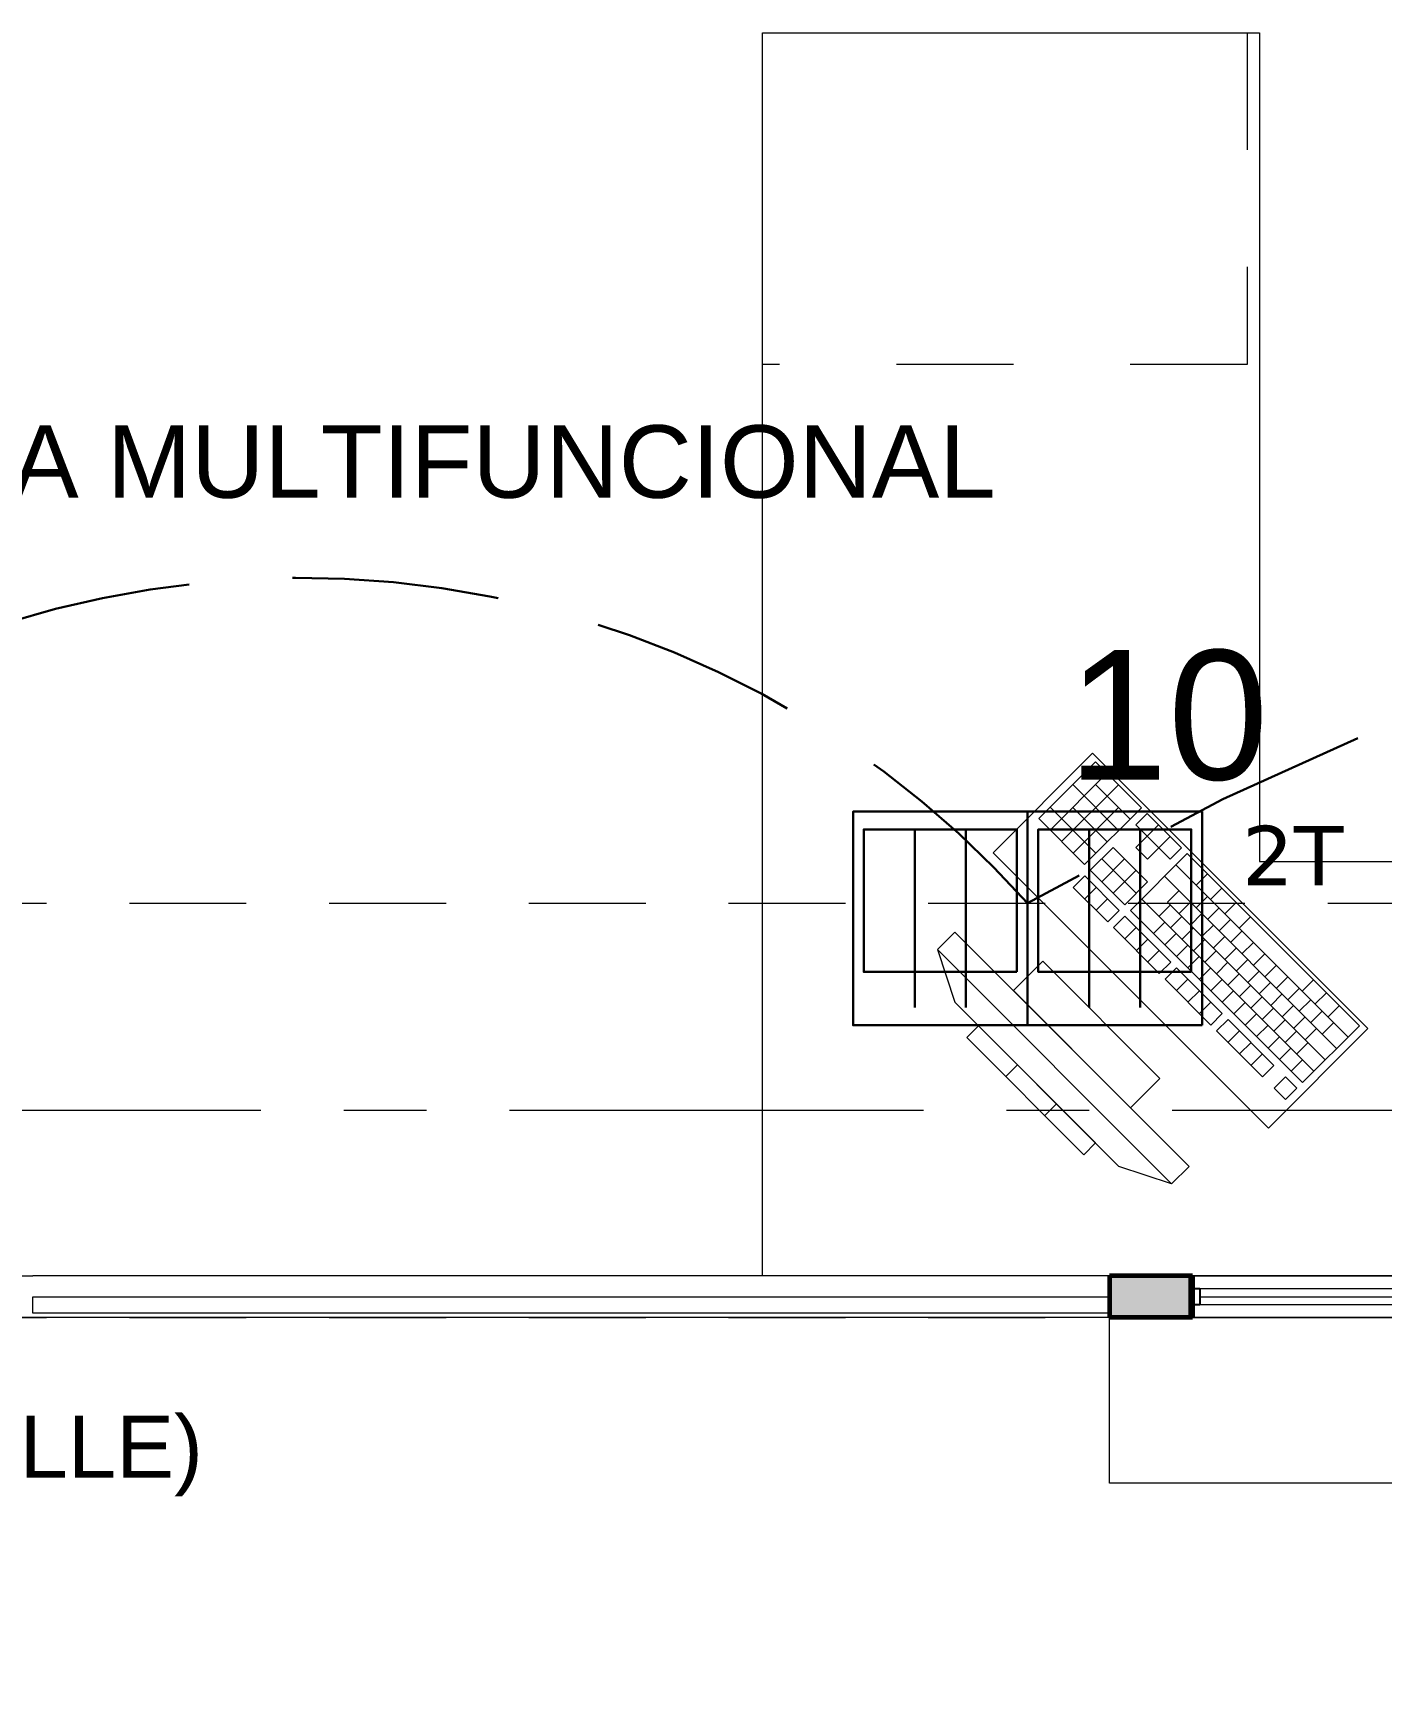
# Model space of a CAD drawing. Header units: inches. Extents: x -19 to 5698, y -728 to 92.
# Drawn here: x 126.57 to 128.198, y 29.261 to 31.25 of the extents above; entities that cross this region are included whole.
import ezdxf

# ---------------------------------------------------------------- set-up
doc = ezdxf.new("R2010")
doc.units = ezdxf.units.IN
doc.header["$MEASUREMENT"] = 0
doc.set_wipeout_variables(frame=1)
for name, pattern in [('HIDDEN', [0.375, 0.25, -0.125]), ('Hidden Line', [0.195611, 0.141111, -0.0545]), ('Punto & Raya', [0.65, 0.5, -0.075, 0, -0.075]), ('Rayas', [0.282222, 0.141111, -0.141111]), ('Wipeout_Contour', [1, 0, -1])]:
    doc.linetypes.add(name, pattern=pattern)
doc.layers.get('0').update_dxf_attribs({"color": 61})
doc.layers.add('00 conduct tomacorr', color=120, linetype='HIDDEN', lineweight=30)
doc.layers.add('00 IE LUZ EMERGENCIA', color=253, linetype='Continuous', lineweight=0)
for name, color, linetype in [('02 _ ARQ _ ALB _ Ejes Generales', 251, 'Continuous'), ('02 _ ARQ _ ALB _ Muros Interiores', 7, 'Continuous'), ('02 _ ARQ _ ZON _ Espacio.3D', 7, 'Continuous'), ('08 _ STR _ EXT _ 09 Vigas', 251, 'Continuous'), ('Acabado - Muros', 7, 'Continuous'), ('Interior - Mobiliario', 7, 'Continuous'), ('Notas - Etiquetas', 7, 'Continuous')]:
    doc.layers.add(name, color=color, linetype=linetype)
doc.styles.add('Annotative', font='arial.ttf')
doc.styles.add('Estilo_Generado_4', font='swisse.ttf')
doc.dimstyles.new('Estilo_Generado__8', dxfattribs={"dimtxt": 0.18, "dimasz": 0.0912, "dimexe": 0.18, "dimexo": 0.0625, "dimgap": 0, "dimtad": 0, "dimtih": 1, "dimtoh": 1, "dimdec": 4, "dimzin": 0, "dimdsep": 46, "dimcen": 0.09, "dimadec": 0, "dimazin": 0, "dimtfac": 1, "dimtdec": 4, "dimtmove": 0, "dimatfit": 3, "dimldrblk": 'ARROWHEAD_5', "dimfxl": 1, "dimtolj": 1, "dimtzin": 0, "dimarcsym": 0})

# ---------------------------------------------------------------- blocks, each defined once
blk = doc.blocks.new('ARROWHEAD_5')
at = {"linetype": 'Continuous', "lineweight": 0}
blk.add_hatch(color=0, dxfattribs=at).paths.add_polyline_path([(-1, 0.2679), (0, 0), (-1, -0.2679)])
at = {"color": 0, "linetype": 'Continuous', "lineweight": 0}
blk.add_line((0, 0), (-1, 0), dxfattribs=at)
blk = doc.blocks.new('CAJA POP UP 6 MODULOS')
at = {"layer": '00 conduct tomacorr', "linetype": 'Continuous'}
for p, q in [((-0.095, -0.165), (-0.095, -0.0151)), ((-0.052, -0.165), (-0.052, -0.0151)), ((0.052, -0.165), (0.052, -0.0151)), ((0.095, -0.165), (0.095, -0.0151)), ((0, -0.165), (0, -0.18))]:
    blk.add_line(p, q, dxfattribs=at)
for points in [[(-0.147, 0), (0.147, 0), (0.147, -0.18), (-0.147, -0.18)], [(0, 0), (0.147, 0), (0.147, -0.18), (0, -0.18)]]:
    blk.add_lwpolyline(points, close=True, dxfattribs=at)
for points in [[(-0.138, -0.045), (-0.009, -0.045), (-0.009, -0.165), (-0.138, -0.165), (-0.138, -0.045)], [(0.009, -0.045), (0.138, -0.045), (0.138, -0.165), (0.009, -0.165), (0.009, -0.045)]]:
    blk.add_lwpolyline(points, dxfattribs=at)
at = {"color": 1, "insert": (-0.1807, -0.168), "char_height": 0.05, "attachment_point": 1, "rotation": 180}
blk.add_mtext_dynamic_manual_height_columns('{\\fVerdana|b0|i0|c0|p34;2T}', width=0.000481, gutter_width=0.1561, heights=[0], dxfattribs=at)

msp = doc.modelspace()

# ---------------------------------------------------------------- linework, layer by layer
at = {"layer": '00 conduct tomacorr'}
for centre, radius, start, end in [((129.8246, 26.619), 4.1281, 61.5912, 119.8348), ((126.8928, 29.414), 1.1785, 41.8339, 132.9585)]:
    msp.add_arc(centre, radius, start, end, dxfattribs=at)
at = {"layer": '02 _ ARQ _ ALB _ Ejes Generales', "color": 251, "linetype": 'Punto & Raya', "lineweight": 13, "true_color": 0x636466}
msp.add_line((98.3454, 29.95), (147.07, 29.95), dxfattribs=at)
at = {"layer": '02 _ ARQ _ ALB _ Muros Interiores', "color": 7, "linetype": 'Continuous', "lineweight": 80}
for p, q in [((127.969, 29.735), (127.969, 29.75)), ((127.969, 29.735), (127.969, 29.75)), ((127.969, 29.715), (127.969, 29.735)), ((127.969, 29.715), (127.969, 29.735)), ((127.969, 29.715), (127.969, 29.735)), ((127.969, 29.7), (127.969, 29.715)), ((127.969, 29.7), (127.969, 29.715))]:
    msp.add_line(p, q, dxfattribs=at)
at = {"layer": '02 _ ARQ _ ALB _ Muros Interiores', "color": 165, "linetype": 'Continuous', "lineweight": 15}
for p, q in [((127.969, 29.75), (129.469, 29.75)), ((127.979, 29.735), (129.459, 29.735)), ((127.979, 29.725), (129.459, 29.725)), ((129.459, 29.715), (127.979, 29.715)), ((127.969, 29.7), (129.469, 29.7))]:
    msp.add_line(p, q, dxfattribs=at)
at = {"layer": '02 _ ARQ _ ALB _ Muros Interiores', "color": 165, "linetype": 'Continuous', "lineweight": 25}
for p, q in [((127.969, 29.735), (127.979, 29.735)), ((127.979, 29.735), (127.979, 29.715)), ((127.979, 29.715), (127.969, 29.715))]:
    msp.add_line(p, q, dxfattribs=at)
at = {"layer": '02 _ ARQ _ ZON _ Espacio.3D', "color": 254, "linetype": 'Continuous', "lineweight": 0, "flags": 128}
for points in [[(123.07, 29.75), (129.57, 29.75), (129.57, 30.6), (130.07, 30.6), (130.07, 29.75), (135.97, 29.75), (135.97, 30.2), (136.57, 30.2), (136.57, 31), (137.07, 31)], [(143.92, 27), (143.92, 29.7), (115.57, 29.7), (112.57, 29.7), (112.57, 17.4)]]:
    msp.add_lwpolyline(points, dxfattribs=at)
at = {"layer": '08 _ STR _ EXT _ 09 Vigas', "color": 251, "linetype": 'Hidden Line', "lineweight": 13, "true_color": 0x636466}
msp.add_line((123.07, 30.2), (129.57, 30.2), dxfattribs=at)
at = {"layer": 'Acabado - Muros', "color": 7, "linetype": 'Continuous', "lineweight": 60}
msp.add_line((127.97, 29.75), (127.97, 29.7), dxfattribs=at)
at = {"layer": 'Interior - Mobiliario', "color": 175, "linetype": 'Rayas', "lineweight": 13}
for p, q in [((128.036, 31.25), (128.036, 30.85)), ((128.036, 30.85), (127.451, 30.85))]:
    msp.add_line(p, q, dxfattribs=at)
at = {"layer": 'Interior - Mobiliario', "color": 175, "linetype": 'Continuous', "lineweight": 13}
for p, q in [((127.853, 30.3705), (127.7844, 30.3019)), ((127.9084, 30.3151), (127.853, 30.3705)), ((127.8668, 30.3566), (127.7983, 30.288)), ((127.8807, 30.3428), (127.8121, 30.2742)), ((127.8809, 30.2876), (127.8255, 30.343)), ((127.8947, 30.3014), (127.8531, 30.3429)), ((127.8535, 30.2602), (127.7981, 30.3156)), ((127.8672, 30.2739), (127.8257, 30.3155)), ((127.8808, 30.3152), (127.8259, 30.2604)), ((127.8398, 30.2465), (127.9084, 30.3151)), ((127.7844, 30.3019), (127.8398, 30.2465)), ((127.9153, 30.3081), (127.9016, 30.2944)), ((127.9016, 30.2944), (127.9154, 30.2806)), ((127.9568, 30.2666), (127.9153, 30.3081)), ((127.9291, 30.2943), (127.9154, 30.2806)), ((127.9154, 30.2806), (127.9017, 30.2669)), ((127.9293, 30.2667), (127.9154, 30.2806)), ((127.943, 30.2805), (127.9293, 30.2667)), ((127.8741, 30.267), (127.8467, 30.2396)), ((127.902, 30.2118), (127.8604, 30.2533)), ((127.888, 30.2532), (127.8606, 30.2257)), ((127.9157, 30.2255), (127.8741, 30.267)), ((127.9638, 30.2597), (127.8952, 30.1911)), ((127.9017, 30.2669), (127.9156, 30.253)), ((127.9156, 30.253), (127.9293, 30.2667)), ((127.9293, 30.2667), (127.9431, 30.2529)), ((127.9431, 30.2529), (127.9568, 30.2666)), ((128.1715, 30.052), (127.9638, 30.2597)), ((127.8399, 30.2327), (127.8261, 30.219)), ((127.8814, 30.1912), (127.8399, 30.2327)), ((127.8467, 30.2396), (127.8883, 30.198)), ((127.9018, 30.2393), (127.8744, 30.2119)), ((128.144, 30.0245), (127.9363, 30.2323)), ((128.1578, 30.0383), (127.95, 30.246)), ((127.988, 30.2354), (127.9743, 30.2217)), ((127.8261, 30.219), (127.8677, 30.1775)), ((127.8537, 30.2189), (127.84, 30.2052)), ((127.8883, 30.198), (127.9157, 30.2255)), ((127.9536, 30.2149), (127.9399, 30.2012)), ((128.0053, 30.2181), (127.9916, 30.2044)), ((127.8676, 30.205), (127.8538, 30.1913)), ((127.8677, 30.1775), (127.8814, 30.1912)), ((127.8952, 30.1911), (128.1029, 29.9834)), ((128.1166, 29.9971), (127.9089, 30.2048)), ((127.9434, 30.1978), (127.9297, 30.1841)), ((128.1303, 30.0108), (127.9399, 30.2012)), ((127.9675, 30.2011), (127.9538, 30.1874)), ((127.9881, 30.2079), (127.9744, 30.1942)), ((128.002, 30.194), (127.9883, 30.1803)), ((128.0226, 30.2008), (128.0089, 30.1871)), ((127.8883, 30.1843), (127.8746, 30.1705)), ((127.8746, 30.1705), (127.93, 30.1152)), ((127.9437, 30.1289), (127.8883, 30.1843)), ((127.9022, 30.1704), (127.8885, 30.1567)), ((127.9366, 30.1771), (127.9229, 30.1634)), ((127.9572, 30.1839), (127.9435, 30.1702)), ((127.9711, 30.1701), (127.9574, 30.1564)), ((127.9813, 30.1873), (127.9676, 30.1735)), ((127.9952, 30.1734), (127.9815, 30.1597)), ((128.0158, 30.1802), (128.0021, 30.1665)), ((128.0399, 30.1835), (128.0262, 30.1698)), ((127.6833, 30.1651), (127.6621, 30.1439)), ((127.9662, 29.8823), (127.6833, 30.1651)), ((127.916, 30.1566), (127.9023, 30.1428)), ((127.9504, 30.1633), (127.9367, 30.1496)), ((127.9849, 30.1562), (127.9712, 30.1425)), ((128.009, 30.1596), (127.9953, 30.1458)), ((128.0297, 30.1663), (128.0159, 30.1526)), ((128.0435, 30.1525), (128.0298, 30.1388)), ((127.6621, 30.1439), (127.9449, 29.8611)), ((127.6621, 30.1439), (127.6833, 30.0803)), ((127.9299, 30.1427), (127.9162, 30.129)), ((127.9643, 30.1494), (127.9506, 30.1357)), ((127.9781, 30.1356), (127.9644, 30.1219)), ((127.9988, 30.1424), (127.9851, 30.1287)), ((128.0229, 30.1457), (128.0092, 30.132)), ((128.0367, 30.1319), (128.023, 30.1181)), ((128.0574, 30.1387), (128.0436, 30.1249)), ((127.7894, 30.1298), (127.754, 30.0944)), ((127.9308, 29.9884), (127.7894, 30.1298)), ((127.93, 30.1152), (127.9437, 30.1289)), ((127.9506, 30.1219), (127.9369, 30.1082)), ((128.006, 30.0666), (127.9506, 30.1219)), ((127.992, 30.1217), (127.9783, 30.108)), ((128.0126, 30.1285), (127.9989, 30.1148)), ((128.0265, 30.1147), (128.0128, 30.101)), ((128.0506, 30.118), (128.0369, 30.1043)), ((128.0712, 30.1248), (128.0575, 30.1111)), ((128.0851, 30.111), (128.0713, 30.0972)), ((127.754, 30.0944), (127.8954, 29.953)), ((127.9369, 30.1082), (127.9923, 30.0528)), ((127.9645, 30.1081), (127.9508, 30.0944)), ((127.9783, 30.0942), (127.9646, 30.0805)), ((128.0058, 30.1079), (127.9921, 30.0942)), ((128.0197, 30.094), (128.006, 30.0803)), ((128.0403, 30.1008), (128.0266, 30.0871)), ((128.0644, 30.1042), (128.0507, 30.0905)), ((128.0989, 30.0971), (128.0852, 30.0834)), ((128.1161, 30.1074), (128.1024, 30.0936)), ((128.1317, 30.0918), (128.1179, 30.0781)), ((127.8813, 29.8823), (127.6833, 30.0803)), ((127.9922, 30.0804), (127.9785, 30.0667)), ((128.0335, 30.0802), (128.0198, 30.0665)), ((128.0542, 30.087), (128.0405, 30.0733)), ((128.068, 30.0731), (128.0543, 30.0594)), ((128.0783, 30.0903), (128.0645, 30.0766)), ((128.0921, 30.0765), (128.0784, 30.0628)), ((128.1127, 30.0833), (128.099, 30.0695)), ((128.1472, 30.0762), (128.1335, 30.0625)), ((127.7116, 30.052), (127.6975, 30.0379)), ((127.853, 29.9106), (127.7116, 30.052)), ((127.9923, 30.0528), (128.006, 30.0666)), ((128.013, 30.0596), (127.9992, 30.0459)), ((128.0683, 30.0042), (128.013, 30.0596)), ((128.0474, 30.0664), (128.0337, 30.0526)), ((128.0612, 30.0525), (128.0475, 30.0388)), ((128.0819, 30.0593), (128.0681, 30.0456)), ((128.106, 30.0626), (128.0922, 30.0489)), ((128.1029, 29.9834), (128.1715, 30.052)), ((128.1266, 30.0694), (128.1129, 30.0557)), ((128.1404, 30.0556), (128.1267, 30.0419)), ((127.6975, 30.0379), (127.8389, 29.8964)), ((127.9992, 30.0459), (128.0546, 29.9905)), ((128.0268, 30.0458), (128.0131, 30.0321)), ((128.0407, 30.0319), (128.0269, 30.0182)), ((128.0751, 30.0387), (128.0614, 30.0249)), ((128.0957, 30.0454), (128.082, 30.0317)), ((128.1096, 30.0316), (128.0958, 30.0179)), ((128.1198, 30.0488), (128.1061, 30.0351)), ((128.0545, 30.0181), (128.0408, 30.0044)), ((128.0889, 30.0248), (128.0752, 30.0111)), ((128.1028, 30.011), (128.0891, 29.9972)), ((127.7587, 30.0049), (127.7446, 29.9907)), ((128.0546, 29.9905), (128.0683, 30.0042)), ((127.8954, 29.953), (127.9308, 29.9884)), ((128.0822, 29.9904), (128.0685, 29.9767)), ((128.0685, 29.9767), (128.0823, 29.9628)), ((128.096, 29.9765), (128.0822, 29.9904)), ((128.0823, 29.9628), (128.096, 29.9765)), ((127.8059, 29.9577), (127.7917, 29.9436)), ((127.8389, 29.8964), (127.853, 29.9106)), ((127.9449, 29.8611), (127.8813, 29.8823)), ((127.9449, 29.8611), (127.9662, 29.8823))]:
    msp.add_line(p, q, dxfattribs=at)
at = {"layer": 'Interior - Mobiliario', "color": 175, "linetype": 'Continuous', "lineweight": 13, "flags": 128}
for points in [[(128.0616, 29.9283), (128.1818, 30.0485), (127.8495, 30.3808), (127.7293, 30.2606)], [(127.87, 29.7), (129.57, 29.7), (129.57, 29.5), (127.87, 29.5)]]:
    msp.add_lwpolyline(points, close=True, dxfattribs=at)

# ---------------------------------------------------------------- block references
at = {"layer": '00 conduct tomacorr', "xscale": 1.432830642179531, "yscale": 1.432830642179531, "zscale": 1.432830642179531, "rotation": 180}
msp.add_blockref('CAJA POP UP 6 MODULOS', (127.7709, 30.0525), dxfattribs=at)

# ---------------------------------------------------------------- texts
at = {"layer": '00 IE LUZ EMERGENCIA', "style": 'Annotative'}
msp.add_attdef('10', (127.8191, 30.349), '', height=0.1562, dxfattribs=at)
at = {"layer": 'Notas - Etiquetas', "color": 5, "linetype": 'Continuous', "lineweight": 35, "insert": (125.8921, 30.7322), "char_height": 0.0875, "attachment_point": 4, "style": 'Estilo_Generado_4'}
msp.add_mtext('\\A1;{\\pql;\\fSwis721 Ex BT|b0|i0|c0|p34;IMPRESORA MULTIFUNCIONAL}', dxfattribs=at)
at = {"layer": 'Notas - Etiquetas', "color": 171, "linetype": 'Continuous', "lineweight": 13, "insert": (124.9999, 29.5327), "char_height": 0.075, "attachment_point": 4, "style": 'Estilo_Generado_4'}
msp.add_mtext('\\A1;{\\pql;\\fSwis721 Ex BT|b0|i0|c0|p34;TABIQUERIA FIJA 2 (VER DETALLE)\\fSwis721 Ex BT|b0|i0|c0|p34; }', dxfattribs=at)

# ---------------------------------------------------------------- leaders
at = {"layer": 'Notas - Etiquetas', "color": 144, "linetype": 'Continuous', "lineweight": 13, "annotation_type": 0, "has_hookline": 1, "hookline_direction": 0, "text_width": 2.0495}
msp.add_leader([(125.7334, 30.3686), (125.7334, 30.7322), (125.8921, 30.7322)], dimstyle='Estilo_Generado__8', dxfattribs=at)

# ---------------------------------------------------------------- next in the draw order: wipeouts: each hides what was drawn before it
at = {"color": 254, "linetype": 'Wipeout_Contour', "lineweight": 0, "ltscale": 3357.223228}
msp.add_wipeout([(127.87, 29.75), (126.5702, 29.75), (126.5702, 29.7), (127.87, 29.7)], dxfattribs=at).dxf.layer = 'Acabado - Muros'

# ---------------------------------------------------------------- next in the draw order: linework, layer by layer
at = {"layer": 'Acabado - Muros', "color": 7, "linetype": 'Continuous', "lineweight": 60}
msp.add_line((127.97, 29.75), (127.87, 29.75), dxfattribs=at)
at = {"layer": 'Acabado - Muros', "color": 251, "linetype": 'Continuous', "lineweight": 13, "flags": 128}
for points in [[(127.87, 29.75), (126.5702, 29.75)], [(127.87, 29.7), (126.5702, 29.7)]]:
    msp.add_lwpolyline(points, dxfattribs=at)
at = {"layer": 'Interior - Mobiliario', "color": 175, "linetype": 'Continuous', "lineweight": 13, "flags": 128}
msp.add_lwpolyline([(127.451, 29.75), (127.451, 31.25), (128.051, 31.25), (128.051, 30.25), (128.751, 30.25), (128.751, 29.75)], close=True, dxfattribs=at)

# ---------------------------------------------------------------- next in the draw order: wipeouts: each hides what was drawn before it
at = {"color": 254, "linetype": 'Wipeout_Contour', "lineweight": 0, "ltscale": 3357.221812}
msp.add_wipeout([(126.5702, 29.705), (127.87, 29.705), (127.87, 29.725), (126.5702, 29.725)], dxfattribs=at).dxf.layer = 'Acabado - Muros'

# ---------------------------------------------------------------- next in the draw order: hatches: boundary and pattern name
at = {"layer": 'Acabado - Muros', "linetype": 'Continuous', "lineweight": 0}
msp.add_hatch(color=254, dxfattribs=at).paths.add_polyline_path([(127.87, 29.7), (127.97, 29.7), (127.97, 29.75), (127.87, 29.75)])

# ---------------------------------------------------------------- next in the draw order: linework, layer by layer
at = {"layer": '08 _ STR _ EXT _ 09 Vigas', "color": 251, "linetype": 'Hidden Line', "lineweight": 13, "true_color": 0x636466}
msp.add_line((123.07, 29.7), (136.57, 29.7), dxfattribs=at)
at = {"layer": 'Acabado - Muros', "color": 7, "linetype": 'Continuous', "lineweight": 60}
for p in [(127.87, 29.75), (127.97, 29.7)]:
    msp.add_line(p, (127.87, 29.7), dxfattribs=at)
at = {"layer": 'Acabado - Muros', "color": 7, "linetype": 'Continuous', "lineweight": 13, "flags": 128}
msp.add_lwpolyline([(126.5702, 29.705), (126.5702, 29.725), (127.87, 29.725), (127.87, 29.705)], close=True, dxfattribs=at)

# ---------------------------------------------------------------- next in the draw order: leaders
at = {"layer": 'Notas - Etiquetas', "color": 144, "linetype": 'Continuous', "lineweight": 13, "annotation_type": 0, "has_hookline": 1, "hookline_direction": 0, "text_width": 1.9482}
msp.add_leader([(124.657, 29.715), (124.8301, 29.5327), (124.9999, 29.5327)], dimstyle='Estilo_Generado__8', dxfattribs=at)

doc.saveas('drawing.dxf')
